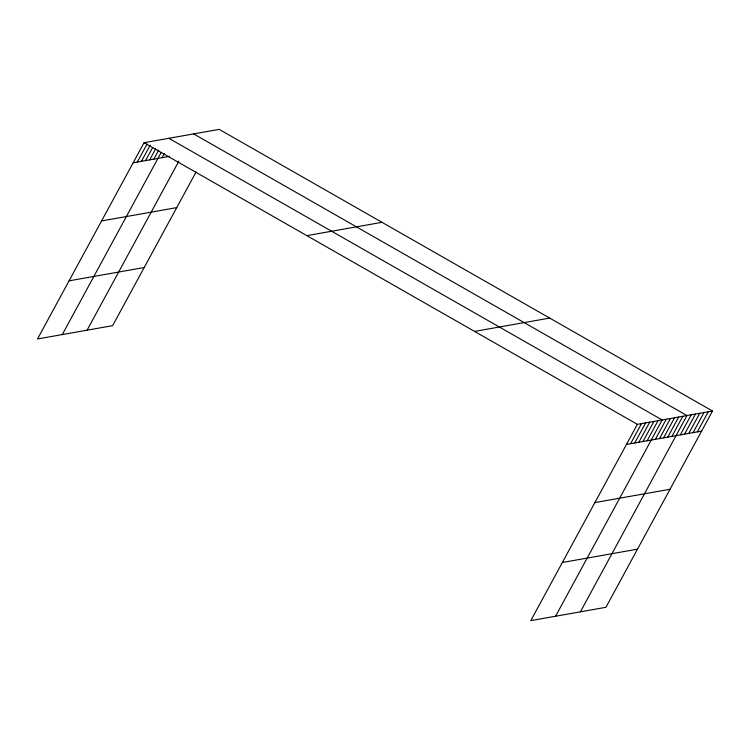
<?xml version="1.0" encoding="UTF-8"?>
<svg xmlns="http://www.w3.org/2000/svg" width="750" height="750" viewBox="0 0 750 750"><rect width="100%" height="100%" fill="white"/><g stroke="black" fill="none" stroke-linecap="round" stroke-linejoin="round"><path stroke-width="1.12" d="M712.5 411.028L637.369 424.35L530.794 620.625L605.934 607.303L712.5 411.028L219.206 129.375L144.066 142.697L37.5 338.972L112.631 325.65L196.106 171.919M137.287 162.075L147.112 143.981M141.422 161.334L150.15 145.256M145.547 160.603L152.644 147.534M149.681 159.872L155.691 148.819M153.816 159.141L158.728 150.094M62.297 334.575L161.222 152.372M162.084 157.669L164.259 153.656M87.084 330.178L178.866 161.147M630.581 443.719L641.494 423.619M634.716 442.987L645.628 422.887M638.85 442.256L649.763 422.147M642.975 441.525L653.897 421.416M647.109 440.794L658.031 420.684M555.591 616.228L662.156 419.953L168.863 138.3M655.378 439.322L666.291 419.222M659.513 438.591L670.425 418.491M663.638 437.859L674.559 417.75M667.772 437.128L678.694 417.019M671.906 436.397L682.819 416.288M580.388 611.831L686.953 415.556L193.659 133.903M680.297 434.906L691.209 414.797M684.553 434.147L695.466 414.047M688.809 433.397L699.731 413.287M693.066 432.638L703.987 412.538M697.331 431.887L708.244 411.778M133.153 162.806L169.312 156.394M101.588 220.941L176.719 207.619M306.853 235.641L381.994 222.319M69.066 280.837L144.197 267.516M474.581 331.406L549.712 318.075M626.447 444.45L701.587 431.128M594.881 502.594L670.022 489.262M562.359 562.491L637.5 549.159M144.066 142.697L637.369 424.35"/></g></svg>
